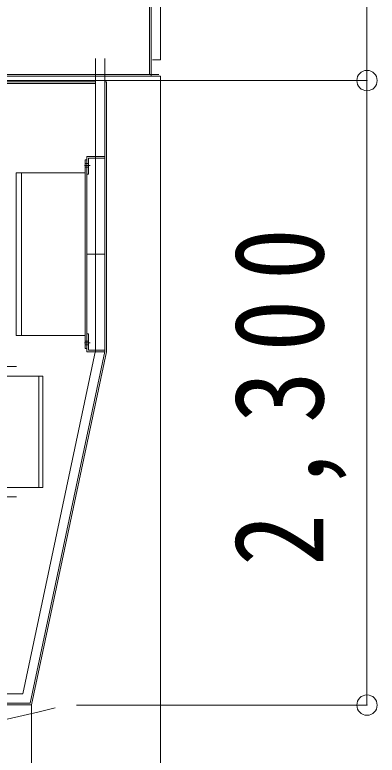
# Model space of a CAD drawing. Units: millimetres, scale not verified. Extents: x -30700 to 29919, y -306531 to 293469.
# Drawn here: x -26477 to -25143, y -8622 to -5895 of the extents above; entities that cross this region are included whole.
import ezdxf

# ---------------------------------------------------------------- set-up
doc = ezdxf.new("R2010")
doc.units = ezdxf.units.MM
doc.header["$LTSCALE"] = 150
doc.header["$PDMODE"] = 32
doc.header["$PDSIZE"] = 75
for name, pattern in [('CHAIN1', [8, 5, -1, 1, -1]), ('CHAIN2', [12, 9, -1, 1, -1]), ('DASHED1', [1.8, 1.2, -0.6])]:
    doc.linetypes.add(name, pattern=pattern)
doc.layers.add('1-0', color=7, linetype='Continuous', lineweight=18)
doc.layers.add('1-1', color=7, linetype='Continuous', lineweight=18)
doc.styles.add('ＭＳ ゴシック', font='')
doc.styles.get('ＭＳ ゴシック').set_extended_font_data('MS Gothic')

msp = doc.modelspace()

# ---------------------------------------------------------------- linework, layer by layer
at = {"layer": '1-0'}
for p, q in [((-25980.9, -3684.3), (-25980.9, -6114.8)), ((-25974.9, -3711.8), (-25974.9, -6120.8)), ((-25940.9, -3711.8), (-25940.9, -6060.8)), ((-26179.6, -6056.8), (-26179.6, -7131.9)), ((-26145.6, -6056.8), (-26145.6, -7136)), ((-25940.9, -6060.8), (-25969.9, -6060.8)), ((-25946.9, -6114.8), (-28017.3, -6114.8)), ((-25940.9, -6120.8), (-28016.3, -6120.8)), ((-26180.7, -6141.8), (-26658.6, -6141.8)), ((-26179.3, -6147.8), (-26658.6, -6147.8)), ((-26139.6, -6141.8), (-26146.9, -6141.8)), ((-26139.6, -6141.8), (-26139.6, -7136)), ((-26211.5, -6429.8), (-26217.5, -6429.8)), ((-26217.5, -7123.8), (-26217.5, -6429.8)), ((-26146.9, -6416.8), (-26211.5, -6416.8)), ((-26211.5, -6416.8), (-26211.5, -6482.8)), ((-26146.9, -6422.8), (-26205.5, -6422.8)), ((-26205.5, -6422.8), (-26205.5, -6482.8)), ((-26471.6, -6476.8), (-26471.6, -7076.8)), ((-26217.5, -6476.8), (-26471.6, -6476.8)), ((-26451.6, -6476.8), (-26451.6, -7076.8)), ((-26211.5, -6476.8), (-26211.5, -7076.8)), ((-26205.5, -6482.8), (-26211.5, -6482.8)), ((-26146.9, -6776.8), (-26211.5, -6776.8)), ((-26217.5, -7076.8), (-26471.6, -7076.8)), ((-26211.5, -7136.8), (-26211.5, -7070.8)), ((-26205.5, -7070.8), (-26211.5, -7070.8)), ((-26205.5, -7130.8), (-26205.5, -7070.8)), ((-26447.3, -8396.8), (-26179.6, -7131.9)), ((-26419.7, -8430.8), (-26145.4, -7134.8)), ((-26414.8, -8436.8), (-26139.6, -7136)), ((-26211.5, -7123.8), (-26217.5, -7123.8)), ((-26146.9, -7136.8), (-26211.5, -7136.8)), ((-26146.9, -7130.8), (-26205.5, -7130.8)), ((-26530, -7226), (-26373.9, -7226)), ((-26388.9, -7636), (-26388.9, -7226)), ((-26447.3, -8396.8), (-28199.5, -8396.8)), ((-26419.7, -8430.8), (-28239.6, -8430.8)), ((-26414.8, -8436.8), (-28239.6, -8436.8))]:
    msp.add_line(p, q, dxfattribs=at)
at = {"layer": '1-0', "linetype": 'CHAIN1'}
for p, q in [((-26200, -6449.8), (-26220.2, -6449.8)), ((-26200, -6449.8), (-26220.2, -6449.8)), ((-26200, -7103.8), (-26220.2, -7103.8)), ((-27168.2, -7190.8), (-26470.9, -7190.8)), ((-27174.8, -7670.8), (-26470.9, -7670.8))]:
    msp.add_line(p, q, dxfattribs=at)
at = {"layer": '1-0', "linetype": 'DASHED1'}
for p, q in [((-26217.8, -6443.3), (-26205.8, -6443.3)), ((-26206.1, -6456.3), (-26217.2, -6456.3)), ((-26206.1, -6443.3), (-26212.2, -6443.3)), ((-26206.1, -6456.3), (-26212.2, -6456.3)), ((-26217.8, -7110.3), (-26205.8, -7110.3)), ((-26206.1, -7097.3), (-26217.2, -7097.3))]:
    msp.add_line(p, q, dxfattribs=at)
at = {"layer": '1-0'}
for points in [[(-26205.5, -6422.8), (-26205.5, -6482.8), (-26211.5, -6482.8)], [(-26530, -7636), (-26373.9, -7636), (-26373.9, -7226)]]:
    msp.add_lwpolyline(points, dxfattribs=at)
at = {"layer": '1-1', "color": 4, "lineweight": 9}
for p, q in [((-25940.9, -6120.8), (-25940.9, -9451)), ((-26447.6, -6137.6), (-25180.9, -6137.6)), ((-25180.9, -6137.6), (-25180.9, -8437.6)), ((-26414.8, -8436.8), (-26414.8, -9451)), ((-25944, -8437.6), (-25180.9, -8437.6))]:
    msp.add_line(p, q, dxfattribs=at)
at = {"layer": '1-1', "color": 2, "linetype": 'CHAIN2'}
for p, q in [((-28523.2, -6137.6), (-25837.2, -6137.6)), ((-26249.2, -8437.6), (-25837.2, -8437.6))]:
    msp.add_line(p, q, dxfattribs=at)
at = {"layer": '1-1', "color": 4, "lineweight": 9}
msp.add_lwpolyline([(-26447.6, -4396.6), (-25180.9, -4396.6), (-25180.9, -6137.6)], dxfattribs=at)
at = {"layer": '1-1'}
msp.add_arc((-27367.7, -4430.3), 4150, 231.9249, 284.5075, dxfattribs=at)
at = {"layer": '1-1', "color": 4}
for p in [(-25180.9, -6137.6), (-25180.9, -8437.6)]:
    msp.add_point(p, dxfattribs=at)

# ---------------------------------------------------------------- texts
at = {"layer": '1-1', "insert": (-25255.9, -7925.1), "char_height": 329.9, "attachment_point": 7, "rotation": 90, "style": 'ＭＳ ゴシック'}
msp.add_mtext('\\T1.38;\\W0.85;2,300', dxfattribs=at)

doc.saveas('drawing.dxf')
